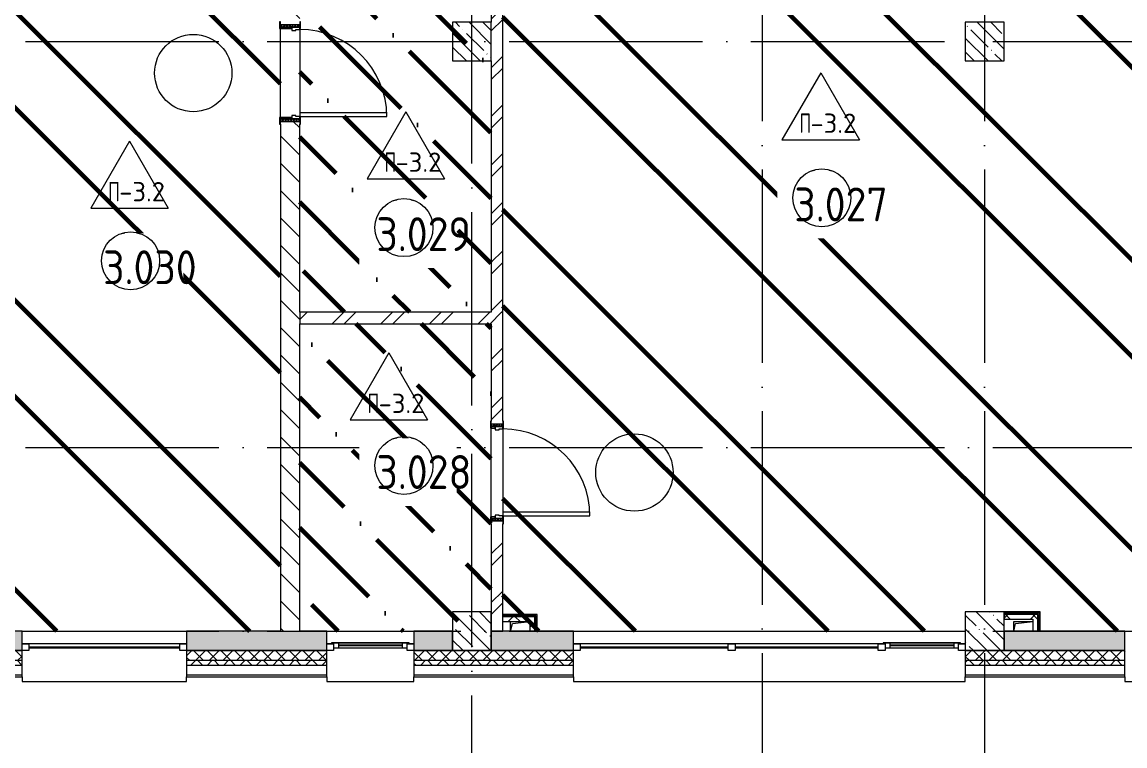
# Model space of a CAD drawing. Header units: millimetres. Extents: x -68946 to 288321, y -402657 to 324925.
# Drawn here: x 98203 to 109603, y -233317 to -225828 of the extents above; entities that cross this region are included whole.
import ezdxf

# ---------------------------------------------------------------- set-up
doc = ezdxf.new("R2010")
doc.units = ezdxf.units.MM
doc.linetypes.add('ADSK_Линия сетки', pattern=[2500, 2000, -250, 0, -250])
for name, color, linetype, lineweight in [('3.4) ПТ-1.2      4 вып', 1, 'Continuous', 60), ('3.4) ПТ-2.15    4 вып', 200, 'Continuous', 60), ('A-AREA-____-IDEN', 250, 'Continuous', 9), ('A-DETL-GENF-OTLN', 250, 'Continuous', 5), ('A-DOOR-____-IDEN', 31, 'Continuous', 9), ('A-DOOR-____-MCUT', 250, 'Continuous', 5), ('A-DOOR-____-OTLN', 250, 'Continuous', 5), ('A-DOOR-FRAM-MCUT', 31, 'Continuous', 5), ('A-DOOR-FRAM-OTLN', 31, 'Continuous', 5), ('A-FLOR-____-IDEN', 11, 'Continuous', 9), ('A-FLOR-____-OTLN', 192, 'Continuous', 9), ('A-GLAZ-____-MCUT', 250, 'Continuous', 9), ('A-GLAZ-____-OTLN', 250, 'Continuous', 5), ('A-WALL-____-MCUT', 250, 'Continuous', 13), ('A-WALL-____-PATT', 250, 'Continuous', 13), ('A-WALL-FNSH-MCUT', 250, 'Continuous', 13), ('I-WALL-____-OTLN', 250, 'Continuous', 9), ('S-COLS-____-MCUT', 250, 'Continuous', 25), ('S-COLS-____-OTLN', 250, 'Continuous', 9), ('S-GRID-____-OTLN', 250, 'Continuous', 9)]:
    doc.layers.add(name, color=color, linetype=linetype, lineweight=lineweight)
doc.styles.add('ISOCPEUR_1', font='isocpeur.ttf', dxfattribs={"width": 0.9, "height": 250})
doc.styles.add('ISOCPEUR_2', font='isocpeur.ttf', dxfattribs={"height": 160})
pattern_1 = [(45, (28052.9, -258555.93), (-251.4472, 251.4472), []), (45, (28052.9, -258174.93), (-251.4472, 251.4472), [])]
pattern_2 = [(135, (28052.9, -258555.93), (-142.5612, -142.5612), []), (135, (28195.47, -258555.93), (-142.5612, -142.5612), [252.016, -50.403, 3.353, -47.05])]
pattern_3 = [(45, (28052.9, -258555.93), (-141.42136, 141.42136), []), (135, (28052.9, -258555.93), (-141.42136, -141.42136), [])]

# ---------------------------------------------------------------- blocks, each defined once
blk = doc.blocks.new('Дверь_СКБ_1Ст_Внутренняя - Д-29л_1000x2100h_Кладовая-42643438-АР1_Маркировочный план 3 этажа секция 2_3')
at = {"layer": 'A-DOOR-____-OTLN'}
h = blk.add_hatch(dxfattribs=at)
h.set_pattern_fill('FP_38', color=256, style=0, pattern_type=2)
h.set_pattern_definition([(135, (1801.41, 164.685), (-14.14214, -14.14214), []), (225, (1801.41, 164.685), (14.14214, -14.14214), [])])
h.paths.add_polyline_path([(512.5, -100), (512.5, 100), (487.5, 100), (487.5, -100)])
at = {"layer": 'A-DOOR-FRAM-OTLN'}
h = blk.add_hatch(dxfattribs=at)
h.set_pattern_fill('FP_39', color=256, style=0, pattern_type=2)
h.set_pattern_definition([(45, (-321.384, 164.685), (-14.1421, 14.1421), []), (135, (-321.384, 164.685), (-14.1421, -14.1421), [])])
h.paths.add_polyline_path([(-462.5, 100), (-487.5, 100), (-487.5, -100), (-462.5, -100)])
at = {"layer": 'A-DOOR-____-MCUT'}
for p, q in [((462.5, 1000), (422.5, 1000)), ((422.5, 1000), (422.5, 100)), ((462.5, 100), (462.5, 1000)), ((422.5, 100), (462.5, 100))]:
    blk.add_line(p, q, dxfattribs=at)
at = {"layer": 'A-DOOR-____-OTLN'}
blk.add_arc((462.5, 100), 900, 90, 180, dxfattribs=at)
at = {"layer": 'A-DOOR-FRAM-MCUT'}
for p, q in [((-447.5, 108), (-517.5, 108)), ((-517.5, 108), (-517.5, 100)), ((-517.5, 100), (-447.5, 100)), ((-462.5, 100), (-487.5, 100)), ((-487.5, 100), (-487.5, -100)), ((-437.5, 100), (-462.5, 100)), ((-462.5, 100), (-462.5, 20)), ((-462.5, -100), (-462.5, 100)), ((-447.5, 100), (-462.5, 100)), ((-462.5, 100), (-462.5, 99)), ((-462.5, 99), (-447.5, 99)), ((-462.5, 20), (-427.5, 20)), ((-447.5, 20), (-462.5, 20)), ((-462.5, 20), (-462.5, -100)), ((-447.5, 100), (-447.5, 108)), ((-447.5, 99), (-447.5, 100)), ((-447.5, -100), (-447.5, 20)), ((-437.5, 60), (-437.5, 100)), ((-427.5, 60), (-437.5, 60)), ((-427.5, 20), (-427.5, 60)), ((462.5, 60), (452.5, 60)), ((452.5, 60), (452.5, 20)), ((452.5, 20), (487.5, 20)), ((462.5, 100), (462.5, 60)), ((487.5, 100), (462.5, 100)), ((542.5, 108), (472.5, 108)), ((472.5, 108), (472.5, 100)), ((487.5, 100), (472.5, 100)), ((472.5, 100), (472.5, 99)), ((472.5, 100), (542.5, 100)), ((472.5, 99), (487.5, 99)), ((487.5, 20), (472.5, 20)), ((472.5, 20), (472.5, -100)), ((487.5, 20), (487.5, 100)), ((512.5, 100), (487.5, 100)), ((487.5, 100), (487.5, -100)), ((487.5, 99), (487.5, 100)), ((487.5, -100), (487.5, 20)), ((512.5, -100), (512.5, 100)), ((542.5, 100), (542.5, 108)), ((-447.5, -100), (-517.5, -100)), ((-517.5, -100), (-517.5, -108)), ((-517.5, -108), (-447.5, -108)), ((-487.5, -100), (-462.5, -100)), ((-462.5, -100), (-447.5, -100)), ((-447.5, -108), (-447.5, -100)), ((472.5, -100), (487.5, -100)), ((542.5, -100), (472.5, -100)), ((472.5, -100), (472.5, -108)), ((472.5, -108), (542.5, -108)), ((487.5, -100), (512.5, -100)), ((542.5, -108), (542.5, -100))]:
    blk.add_line(p, q, dxfattribs=at)
blk = doc.blocks.new('Дверь_СКБ_1Ст_Внутренняя - Д-29л_1000x2100h_Кладовая-42643398-АР1_Маркировочный план 3 этажа секция 2_3')
at = {"layer": 'A-DOOR-____-OTLN'}
h = blk.add_hatch(dxfattribs=at)
h.set_pattern_fill('FP_42', color=256, style=0, pattern_type=2)
h.set_pattern_definition([(135, (1801.41, 124.685), (-14.14214, -14.14214), []), (225, (1801.41, 124.685), (14.14214, -14.14214), [])])
h.paths.add_polyline_path([(512.5, 60), (487.5, 60), (487.5, -60), (512.5, -60)])
at = {"layer": 'A-DOOR-FRAM-OTLN'}
h = blk.add_hatch(dxfattribs=at)
h.set_pattern_fill('FP_43', color=256, style=0, pattern_type=2)
h.set_pattern_definition([(45, (-321.384, 124.685), (-14.1421, 14.1421), []), (135, (-321.384, 124.685), (-14.1421, -14.1421), [])])
h.paths.add_polyline_path([(-462.5, 60), (-487.5, 60), (-487.5, -60), (-462.5, -60)])
at = {"layer": 'A-DOOR-____-MCUT'}
for p, q in [((462.5, 960), (422.5, 960)), ((422.5, 960), (422.5, 60)), ((462.5, 60), (462.5, 960)), ((422.5, 60), (462.5, 60))]:
    blk.add_line(p, q, dxfattribs=at)
at = {"layer": 'A-DOOR-____-OTLN'}
blk.add_arc((462.5, 60), 900, 90, 180, dxfattribs=at)
at = {"layer": 'A-DOOR-FRAM-MCUT'}
for p, q in [((-447.5, 68), (-517.5, 68)), ((-517.5, 68), (-517.5, 60)), ((-517.5, 60), (-447.5, 60)), ((-462.5, 60), (-487.5, 60)), ((-487.5, 60), (-487.5, -60)), ((-437.5, 60), (-462.5, 60)), ((-462.5, 60), (-462.5, -20)), ((-462.5, -60), (-462.5, 60)), ((-447.5, 60), (-462.5, 60)), ((-462.5, 60), (-462.5, 59)), ((-462.5, 59), (-447.5, 59)), ((-447.5, 60), (-447.5, 68)), ((-447.5, 59), (-447.5, 60)), ((-437.5, 20), (-437.5, 60)), ((-427.5, 20), (-437.5, 20)), ((-427.5, -20), (-427.5, 20)), ((462.5, 20), (452.5, 20)), ((452.5, 20), (452.5, -20)), ((462.5, 60), (462.5, 20)), ((487.5, 60), (462.5, 60)), ((542.5, 68), (472.5, 68)), ((472.5, 68), (472.5, 60)), ((487.5, 60), (472.5, 60)), ((472.5, 60), (472.5, 59)), ((472.5, 60), (542.5, 60)), ((472.5, 59), (487.5, 59)), ((487.5, -20), (487.5, 60)), ((512.5, 60), (487.5, 60)), ((487.5, 60), (487.5, -60)), ((487.5, 59), (487.5, 60)), ((512.5, -60), (512.5, 60)), ((542.5, 60), (542.5, 68)), ((-447.5, -60), (-517.5, -60)), ((-517.5, -60), (-517.5, -68)), ((-517.5, -68), (-447.5, -68)), ((-487.5, -60), (-462.5, -60)), ((-462.5, -20), (-427.5, -20)), ((-447.5, -20), (-462.5, -20)), ((-462.5, -20), (-462.5, -60)), ((-462.5, -60), (-447.5, -60)), ((-447.5, -60), (-447.5, -20)), ((-447.5, -68), (-447.5, -60)), ((452.5, -20), (487.5, -20)), ((487.5, -20), (472.5, -20)), ((472.5, -20), (472.5, -60)), ((472.5, -60), (487.5, -60)), ((542.5, -60), (472.5, -60)), ((472.5, -60), (472.5, -68)), ((472.5, -68), (542.5, -68)), ((487.5, -60), (487.5, -20)), ((487.5, -60), (512.5, -60)), ((542.5, -68), (542.5, -60))]:
    blk.add_line(p, q, dxfattribs=at)
blk = doc.blocks.new('WNW_Отлив1 - Отлив_металлический 2-28596055-АР1_Маркировочный план 3 этажа секция 2_3')
at = {"layer": 'A-GLAZ-____-OTLN'}
for p, q in [((450, 320), (-450, 320)), ((-450, 320), (-450, 270)), ((450, 270), (450, 320))]:
    blk.add_line(p, q, dxfattribs=at)
blk = doc.blocks.new('BSC_Колонна _Прямоугольная - 400x400-V134-АР1_Маркировочный план 3 этажа секция 2_3')
at = {"layer": 'S-COLS-____-OTLN', "lineweight": 5}
h = blk.add_hatch(dxfattribs=at)
h.set_pattern_fill('FP_110', color=256, style=0, pattern_type=2)
h.set_pattern_definition([(135, (-74800, -32525), (-142.5612, -142.5612), []), (135, (-74657.44, -32525), (-142.5612, -142.5612), [252.016, -50.403, 3.353, -47.05])])
h.paths.add_polyline_path([(200, -200), (200, 200), (-200, 200), (-200, -200), (15, -200)])
at = {"layer": 'S-COLS-____-MCUT', "lineweight": 5}
for p, q in [((200, 200), (-200, 200)), ((-200, 200), (-200, -200)), ((200, -200), (200, 200)), ((-200, -200), (200, -200))]:
    blk.add_line(p, q, dxfattribs=at)
blk = doc.blocks.new('BSC_Колонна _Прямоугольная - 400x400-V136-АР1_Маркировочный план 3 этажа секция 2_3')
at = {"layer": 'S-COLS-____-OTLN', "lineweight": 5}
h = blk.add_hatch(dxfattribs=at)
h.set_pattern_fill('FP_112', color=256, style=0, pattern_type=2)
h.set_pattern_definition([(135, (-80100, -32525), (-142.5612, -142.5612), []), (135, (-79957.44, -32525), (-142.5612, -142.5612), [252.016, -50.403, 3.353, -47.05])])
h.paths.add_polyline_path([(200, -200), (200, 200), (-200, 200), (-200, -200)])
at = {"layer": 'S-COLS-____-MCUT', "lineweight": 5}
for p, q in [((200, 200), (-200, 200)), ((-200, 200), (-200, -200)), ((200, -200), (200, 200)), ((-200, -200), (200, -200))]:
    blk.add_line(p, q, dxfattribs=at)
blk = doc.blocks.new('Окно_СКБ_3Ст1 - Окно_СКБ_3Ст_4050_ОК15-36323508-АР1_Маркировочный план 3 этажа секция 2_3')
at = {"layer": 'A-GLAZ-____-MCUT'}
for p, q in [((-2025, -195), (-2025, -125)), ((-2025, -125), (-1955, -125)), ((-1955, -195), (-2025, -195)), ((-1955, -195), (-1975, -195)), ((-1975, -195), (-1975, -205)), ((-1975, -205), (-1175, -205)), ((-1175, -205), (-1975, -205)), ((-1955, -125), (-1955, -195)), ((-1195, -155), (-1955, -155)), ((-1955, -155), (-1955, -195)), ((-1905, -205), (-1905, -155)), ((-1245, -205), (-1245, -155)), ((-1195, -195), (-1195, -125)), ((-1195, -125), (-1125, -125)), ((-1195, -195), (-1195, -155)), ((-1125, -195), (-1195, -195)), ((-1175, -195), (-1195, -195)), ((-1175, -205), (-1175, -195)), ((-1125, -125), (-1125, -195)), ((355, -195), (355, -125)), ((355, -125), (425, -125)), ((425, -195), (355, -195)), ((425, -125), (425, -195)), ((1955, -195), (1955, -125)), ((1955, -125), (2025, -125)), ((2025, -195), (1955, -195)), ((2025, -125), (2025, -195))]:
    blk.add_line(p, q, dxfattribs=at)
at = {"layer": 'A-GLAZ-____-MCUT', "lineweight": 5}
for p, q in [((-1905, -175), (-1245, -175)), ((-1245, -185), (-1905, -185)), ((355, -155), (-1125, -155)), ((355, -165), (-1125, -165)), ((1955, -155), (425, -155)), ((1955, -165), (425, -165))]:
    blk.add_line(p, q, dxfattribs=at)
at = {"layer": 'A-GLAZ-____-OTLN'}
for p, q in [((-2025, -195), (-1975, -195)), ((-1175, -195), (2025, -195))]:
    blk.add_line(p, q, dxfattribs=at)
blk = doc.blocks.new('WNW_Отлив1 - Отлив_металлический 2-36323549-АР1_Маркировочный план 3 этажа секция 2_3')
at = {"layer": 'A-GLAZ-____-OTLN'}
for p, q in [((2025, 320), (-2025, 320)), ((-2025, 320), (-2025, 270)), ((2025, 270), (2025, 320))]:
    blk.add_line(p, q, dxfattribs=at)
blk = doc.blocks.new('Окно_СКБ_1Ст1 - 120_Окно_СКБ_1Ст_1700_ОК19Л-29018906-АР1_Маркировочный план 3 этажа секция 2_3')
at = {"layer": 'A-GLAZ-____-MCUT'}
for p, q in [((-850, -195), (-850, -125)), ((-850, -125), (-780, -125)), ((-780, -195), (-850, -195)), ((-780, -125), (-780, -195)), ((780, -195), (780, -125)), ((780, -125), (850, -125)), ((850, -195), (780, -195)), ((850, -125), (850, -195))]:
    blk.add_line(p, q, dxfattribs=at)
at = {"layer": 'A-GLAZ-____-MCUT', "lineweight": 5}
for p, q in [((780, -155), (-780, -155)), ((780, -165), (-780, -165))]:
    blk.add_line(p, q, dxfattribs=at)
at = {"layer": 'A-GLAZ-____-OTLN'}
blk.add_line((-850, -195), (850, -195), dxfattribs=at)
blk = doc.blocks.new('Окно_СКБ_1Ст1 - 120_Окно_СКБ_1Ст_900_ОК3л-29018692-АР1_Маркировочный план 3 этажа секция 2_3')
at = {"layer": 'A-GLAZ-____-MCUT'}
for p, q in [((-450, -195), (-450, -125)), ((-450, -125), (-380, -125)), ((-380, -195), (-450, -195)), ((-380, -195), (-400, -195)), ((-400, -195), (-400, -205)), ((-400, -205), (400, -205)), ((400, -205), (-400, -205)), ((-380, -125), (-380, -195)), ((380, -155), (-380, -155)), ((-380, -155), (-380, -195)), ((-330, -205), (-330, -155)), ((330, -205), (330, -155)), ((380, -195), (380, -125)), ((380, -125), (450, -125)), ((380, -195), (380, -155)), ((450, -195), (380, -195)), ((400, -195), (380, -195)), ((400, -205), (400, -195)), ((450, -125), (450, -195))]:
    blk.add_line(p, q, dxfattribs=at)
at = {"layer": 'A-GLAZ-____-MCUT', "lineweight": 5}
for p, q in [((-330, -175), (330, -175)), ((330, -185), (-330, -185))]:
    blk.add_line(p, q, dxfattribs=at)
at = {"layer": 'A-GLAZ-____-OTLN'}
for p, q in [((-450, -195), (-400, -195)), ((400, -195), (450, -195))]:
    blk.add_line(p, q, dxfattribs=at)
blk = doc.blocks.new('WNW_Отлив1 - Отлив_металлический 2-28595994-АР1_Маркировочный план 3 этажа секция 2_3')
at = {"layer": 'A-GLAZ-____-OTLN'}
for p, q in [((850, 320), (-850, 320)), ((-850, 320), (-850, 270)), ((850, 270), (850, 320))]:
    blk.add_line(p, q, dxfattribs=at)
blk = doc.blocks.new('_Wn_-As_OpeningMEP_floor__Rectangular - _Wn_-As_OpeningMEP_floor__Rectangular-34852155-АР1_Маркировочный план 3 этажа секция 2_3')
at = {"layer": 'A-DETL-GENF-OTLN', "lineweight": 5}
for p, q in [((-100, 0), (-82, 82)), ((-82, 82), (100, 100))]:
    blk.add_line(p, q, dxfattribs=at)
blk = doc.blocks.new('_Wn_-As_OpeningMEP_floor__Rectangular - _Wn_-As_OpeningMEP_floor__Rectangular-V147-АР1_Маркировочный план 3 этажа секция 2_3')
at = {"layer": 'A-DETL-GENF-OTLN', "lineweight": 5}
for p, q in [((-100, 0), (-82, 82)), ((-82, 82), (100, 100))]:
    blk.add_line(p, q, dxfattribs=at)
blk = doc.blocks.new('AAR_СКБ_Марка_Помещения_мал - Номер-28977439-АР1_Маркировочный план 3 этажа секция 2_3')
at = {"layer": 'A-AREA-____-IDEN'}
blk.add_circle((-0.03, 0), 3, dxfattribs=at)
blk = doc.blocks.new('AAR_СКБ_Марка_Перекрытия - Марка пола-17325028-АР1_Маркировочный план 3 этажа секция 2_3')
at = {"layer": 'A-FLOR-____-IDEN'}
for p, q in [((0, 6.93), (-4, 0)), ((0, 6.93), (4, 0)), ((-4, 0), (4, 0))]:
    blk.add_line(p, q, dxfattribs=at)
blk = doc.blocks.new('ADSK_Марка_Дверь - Типоразмер_ADSK_Марка-30565456-АР1_Маркировочный план 3 этажа секция 2_3')
at = {"layer": 'A-DOOR-____-IDEN'}
blk.add_circle((0, 0), 4, dxfattribs=at)

msp = doc.modelspace()

# ---------------------------------------------------------------- hatches: boundary and pattern name
at = {"layer": '3.4) ПТ-1.2      4 вып'}
h = msp.add_hatch(dxfattribs=at)
h.set_pattern_fill('ANSI32', color=256, scale=222, angle=90)
h.paths.add_polyline_path([(100872.9057, -222980.9286), (97552.9057, -222980.9286), (97552.9057, -232130.9286), (100872.9057, -232130.9286)])
h = msp.add_hatch(dxfattribs=at)
h.set_pattern_fill('ANSI32', color=256, scale=222, angle=90)
h.paths.add_polyline_path([(110802.9057, -222980.9286), (103172.9057, -222980.9286), (103172.9057, -232130.9286), (110802.9057, -232130.9286)])
at = {"layer": '3.4) ПТ-2.15    4 вып'}
h = msp.add_hatch(dxfattribs=at)
h.set_pattern_fill('ANSI36', color=256, scale=150, angle=90)
h.paths.add_polyline_path([(103052.9057, -222980.9286), (101072.9057, -222980.9286), (101072.9057, -228830.9292), (103052.9057, -228830.9292)])
h = msp.add_hatch(dxfattribs=at)
h.set_pattern_fill('ANSI36', color=256, scale=150, angle=90)
h.paths.add_polyline_path([(103052.9057, -228950.9292), (101072.9057, -228950.9292), (101072.9057, -232130.9286), (103052.9057, -232130.9286)])
at = {"layer": 'A-WALL-____-PATT', "lineweight": 15}
h = msp.add_hatch(dxfattribs=at)
h.set_pattern_fill('FP_1', color=256, style=0, pattern_type=2)
h.set_pattern_definition([(135, (28052.9, -258555.93), (-141.42136, -141.42136), [])])
h.paths.add_polyline_path([(100872.9057, -232130.9286), (101072.9057, -232130.9286), (101072.9057, -226855.9292), (100872.9057, -226855.9292), (100872.9057, -231253.5602)])
h.paths.add_polyline_path([(101072.9057, -225855.9292), (101072.9057, -222979.8832), (100872.9057, -222979.8832), (100872.9057, -225855.9292)])
h = msp.add_hatch(dxfattribs=at)
h.set_pattern_fill('FP_2', color=256, style=0, pattern_type=2)
h.set_pattern_definition(pattern_1)
h.paths.add_polyline_path([(103172.9057, -228830.9292), (103172.9057, -224355.9292), (103052.9057, -224355.9292), (103052.9057, -228830.9292)])
h.paths.add_polyline_path([(103172.9057, -223355.9292), (103172.9057, -222980.9286), (103052.9057, -222980.9286), (103052.9057, -223355.9292)])
h = msp.add_hatch(dxfattribs=at)
h.set_pattern_fill('FP_2', color=256, style=0, pattern_type=2)
h.set_pattern_definition(pattern_1)
h.paths.add_polyline_path([(101072.9057, -228950.9292), (103172.9057, -228950.9292), (103172.9057, -228830.9292), (101072.9057, -228830.9292)])
h = msp.add_hatch(dxfattribs=at)
h.set_pattern_fill('FP_2', color=256, style=0, pattern_type=2)
h.set_pattern_definition(pattern_1)
h.paths.add_polyline_path([(103172.9057, -232130.9286), (103172.9057, -230987.9292), (103052.9057, -230987.9292), (103052.9057, -232130.9286)])
h.paths.add_polyline_path([(103172.9057, -229987.9292), (103172.9057, -228950.9292), (103052.9057, -228950.9292), (103052.9057, -229987.9292)])
h = msp.add_hatch(dxfattribs=at)
h.set_pattern_fill('FP_52', color=256, style=0, pattern_type=2)
h.set_pattern_definition(pattern_3)
h.paths.add_polyline_path([(103453.1985, -232030.9286), (103502.7189, -232030.9286), (103502.7189, -231980.9286), (103172.9057, -231980.9286), (103172.9057, -232030.9286), (103452.7189, -232030.9286)])
h = msp.add_hatch(dxfattribs=at)
h.set_pattern_fill('FP_52', color=256, style=0, pattern_type=2)
h.set_pattern_definition(pattern_3)
h.paths.add_polyline_path([(108636.7595, -232005.9286), (108702.4261, -232005.9286), (108702.4261, -231955.9286), (108352.9057, -231955.9286), (108352.9057, -232005.9286), (108456.5779, -232005.9286)])
h = msp.add_hatch(dxfattribs=at)
h.set_pattern_fill('FP_52', color=256, style=0, pattern_type=2)
h.set_pattern_definition(pattern_3)
h.paths.add_polyline_path([(103453.1985, -232130.9286), (103502.7189, -232129.9381), (103502.7189, -232030.9286), (103452.7189, -232030.9286), (103452.7189, -232130.9286)])
h = msp.add_hatch(dxfattribs=at)
h.set_pattern_fill('FP_52', color=256, style=0, pattern_type=2)
h.set_pattern_definition(pattern_3)
h.paths.add_polyline_path([(108652.4261, -232130.9286), (108702.4261, -232129.7768), (108702.4261, -232005.9286), (108652.4261, -232005.9286), (108652.4261, -232127.3336)])
h = msp.add_hatch(dxfattribs=at)
h.set_pattern_fill('FP_124', color=256, style=0, pattern_type=2)
h.set_pattern_definition([(50, (28052.9, -258555.93), (364.3679, -31.8783), [38.1, -419.1]), (355, (28052.9, -258555.93), (-70.4859, 382.1133), [30.48, -335.28]), (100.451, (28083.27, -258558.6), (293.885, 350.2334), [32.38, -356.18]), (46.184, (28052.9, -258454.33), (542.1585, -84.0858), [57.15, -628.65]), (96.636, (28098.1, -258461.34), (474.805, 494.8554), [48.57, -534.27]), (351.184, (28052.9, -258454.33), (474.8102, 494.85), [45.72, -502.92]), (21, (28103.7, -258479.73), (303.2285, -204.5305), [38.1, -419.1]), (326, (28103.7, -258479.73), (123.6039, 368.376), [30.48, -335.28]), (71.451, (28128.97, -258496.77), (426.8341, 163.8427), [32.38, -356.18]), (37.5, (28052.9, -258555.93), (6.17665, 169.11015), [16.764, -314.452, 16.764, -323.596, -336.55]), (37.5, (28052.9, -258555.93), (6.17665, 169.11015), [-671.576, 16.764, -319.786]), (7.5, (28052.9, -258555.93), (133.63888, 200.3615), [16.764, -177.292, 16.764, -306.832, -128.27]), (7.5, (28052.9, -258555.93), (133.63888, 200.3615), [-517.652, 16.764, -111.506]), (327.5, (27939.62, -258555.93), (271.18182, -11.45836), [16.764, -110.236, 16.764, -379.476, -525.78]), (327.5, (27939.62, -258555.93), (271.18182, -11.45836), [-523.24, 16.764, -509.016]), (317.5, (27888.82, -258555.93), (296.2585, 50.85285), [16.764, -148.336, 16.764, -246.38, -373.38]), (317.5, (27888.82, -258555.93), (296.2585, 50.85285), [-428.244, 16.764, -356.616])])
h.paths.add_polyline_path([(129212.3031, -232330.9286), (129212.9057, -232330.8689), (129212.9057, -232130.9286), (128202.9057, -232130.9286), (128202.9057, -232330.9286), (128235.0029, -232330.9286)])
h.paths.add_polyline_path([(121602.9057, -232330.9286), (121602.9057, -232130.9286), (120802.9057, -232130.9286), (120802.9057, -232330.9286), (121476.9879, -232330.9286)])
h.paths.add_polyline_path([(126883.3999, -232330.9286), (127302.9057, -232330.8689), (127302.9057, -232130.9286), (126402.9057, -232130.9286), (126402.9057, -232330.9286)])
h.paths.add_polyline_path([(125502.9057, -232330.9286), (125502.9057, -232130.9286), (124952.9057, -232130.9286), (124953.2339, -232330.9286)])
h.paths.add_polyline_path([(124552.7566, -232330.9286), (124552.9057, -232330.8689), (124552.9057, -232130.9286), (124302.9057, -232130.9286), (124302.9057, -232330.9286)])
h.paths.add_polyline_path([(99902.9057, -232330.9286), (101352.9057, -232330.8689), (101352.9057, -232130.9286), (99902.9057, -232130.9286), (99902.9057, -232330.8689)])
h.paths.add_polyline_path([(98202.9057, -232330.9286), (98202.9057, -232130.9286), (97752.9057, -232130.9286), (97753.1742, -232330.9286), (97823.9355, -232330.9286)])
h.paths.add_polyline_path([(117422.179, -232330.9286), (117702.9057, -232330.8689), (117702.9057, -232130.9286), (116902.9057, -232130.9286), (116902.9057, -232330.9286)])
h.paths.add_polyline_path([(118602.9057, -232330.9286), (119502.9057, -232330.8689), (119502.9057, -232130.9286), (118602.9057, -232130.9286), (118602.9057, -232330.8689)])
h.paths.add_polyline_path([(113367.37, -232330.9286), (113802.9057, -232330.8689), (113802.9057, -232130.9286), (112302.9057, -232130.9286), (112302.9057, -232330.9286)])
h.paths.add_polyline_path([(111402.9057, -232330.9286), (111402.9057, -232130.9286), (111202.9057, -232130.9286), (111203.0251, -232330.9286)])
h.paths.add_polyline_path([(110802.7267, -232330.9286), (110802.9057, -232330.8689), (110802.9057, -232130.9286), (110502.9057, -232130.9286), (110502.9057, -232330.9286), (110664.164, -232330.9286)])
h.paths.add_polyline_path([(109602.9057, -232330.9286), (109602.9057, -232130.9286), (108352.9057, -232130.9286), (108352.9057, -232330.9286), (109312.561, -232330.9286)])
h.paths.add_polyline_path([(103902.9057, -232330.9286), (103902.9057, -232130.9286), (103052.9057, -232130.9286), (103052.9057, -232330.9286)])
h.paths.add_polyline_path([(102652.667, -232330.9286), (102652.9057, -232330.8689), (102652.9057, -232130.9286), (102252.9057, -232130.9286), (102252.9057, -232330.9286), (102554.546, -232330.9286)])
h = msp.add_hatch(dxfattribs=at)
h.set_pattern_fill('FP_49', color=256, style=0, pattern_type=2)
h.set_pattern_definition([(45, (28052.91, -258555.93), (-70.71068, 70.71068), []), (135, (28052.91, -258555.93), (-70.71068, -70.71068), [])])
h.paths.add_polyline_path([(131062.9276, -232430.8689), (132652.9063, -232430.8689), (132752.8838, -232330.8689), (128202.9057, -232330.9286), (128202.9057, -232430.8689), (130938.2089, -232430.8689)])
h.paths.add_polyline_path([(125502.9057, -232430.8689), (125502.9057, -232330.9286), (124302.9057, -232330.9286), (124302.9057, -232430.8689)])
h.paths.add_polyline_path([(126883.3999, -232430.8689), (127302.9057, -232430.8689), (127302.3687, -232330.9286), (126402.9057, -232330.9286), (126402.9057, -232430.8689)])
h.paths.add_polyline_path([(118602.9057, -232430.8689), (119502.9057, -232430.8689), (119502.3687, -232330.9286), (118602.9057, -232330.9286)])
h.paths.add_polyline_path([(121602.9057, -232430.8689), (121602.9057, -232330.9286), (120402.9057, -232330.9286), (120402.9057, -232430.8689), (121476.9879, -232430.8689)])
h.paths.add_polyline_path([(117422.179, -232430.8689), (117702.9057, -232430.8689), (117702.9057, -232330.9286), (116502.9057, -232330.9286), (116502.9057, -232430.8689), (116902.9057, -232430.8689)])
h.paths.add_polyline_path([(113367.37, -232430.8689), (113802.9057, -232430.8689), (113802.0107, -232330.9286), (112302.9057, -232330.9286), (112302.9057, -232430.8689)])
h.paths.add_polyline_path([(110664.164, -232430.8689), (111402.9057, -232430.8689), (111402.9057, -232330.9286), (110502.9057, -232330.9286), (110502.9057, -232430.8689)])
h.paths.add_polyline_path([(109602.9057, -232430.8689), (109602.9057, -232330.9286), (107952.9057, -232330.9286), (107952.9057, -232430.8689), (109312.561, -232430.8689)])
h.paths.add_polyline_path([(102554.546, -232430.8689), (103902.9057, -232430.8689), (103902.9057, -232330.9286), (102252.9057, -232330.9286), (102252.9057, -232430.8689)])
h.paths.add_polyline_path([(101202.943, -232430.8689), (101352.9057, -232430.8689), (101352.0405, -232330.9286), (99902.9057, -232330.9286), (99902.9057, -232430.8689)])
h.paths.add_polyline_path([(97302.9356, -232430.8689), (98202.9057, -232430.8689), (98202.9057, -232330.9286), (97252.9057, -232330.9286), (97252.9057, -232430.8689)])
h = msp.add_hatch(dxfattribs=at)
h.set_pattern_fill('FP_48', color=256, style=0, pattern_type=2)
h.set_pattern_definition([(135, (28052.9, -258555.93), (-84.85281, -84.85281), []), (225, (28052.9, -258555.93), (84.85281, -84.85281), [])])
h.paths.add_polyline_path([(132602.9063, -232480.8689), (132652.9063, -232430.8689), (128202.9057, -232430.8689), (128202.9057, -232480.8689), (132502.9063, -232480.8689)])
h.paths.add_polyline_path([(127302.9057, -232480.8689), (127302.9057, -232430.8689), (126402.9057, -232430.8689), (126402.9057, -232480.8689), (126883.3999, -232480.8689)])
h.paths.add_polyline_path([(124952.9057, -232480.8689), (125502.9057, -232480.8689), (125502.9057, -232430.8689), (124302.9057, -232430.8689), (124302.9057, -232480.8689)])
h.paths.add_polyline_path([(120402.9057, -232480.8689), (121602.9057, -232480.8689), (121602.9057, -232430.8689), (120402.9057, -232430.8689)])
h.paths.add_polyline_path([(119502.9057, -232480.8689), (119502.9057, -232430.8689), (118602.9057, -232430.8689), (118602.9057, -232480.8689), (118773.7819, -232480.8689)])
h.paths.add_polyline_path([(117702.9057, -232480.8689), (117702.9057, -232430.8689), (116502.9057, -232430.8689), (116502.9057, -232480.8689), (117422.179, -232480.8689)])
h.paths.add_polyline_path([(112302.9057, -232480.8689), (113802.9057, -232480.8689), (113802.9057, -232430.8689), (112302.9057, -232430.8689), (112302.9057, -232456.0511)])
h.paths.add_polyline_path([(111402.9057, -232480.8689), (111402.9057, -232430.8689), (110502.9057, -232430.8689), (110502.9057, -232480.8689), (110664.164, -232480.8689)])
h.paths.add_polyline_path([(107952.9057, -232480.8689), (109602.9057, -232480.8689), (109602.9057, -232430.8689), (107952.9057, -232430.8689)])
h.paths.add_polyline_path([(102554.546, -232480.8689), (103902.9057, -232480.8689), (103902.9057, -232430.8689), (102252.9057, -232430.8689), (102252.9057, -232480.8689)])
h.paths.add_polyline_path([(101352.9057, -232480.8689), (101352.9057, -232430.8689), (99902.9057, -232430.8689), (99902.9057, -232480.8689), (101202.943, -232480.8689)])
h.paths.add_polyline_path([(97202.9057, -232480.8689), (98202.9057, -232480.8689), (98202.9057, -232430.8689), (97202.9057, -232430.8689)])
at = {"layer": 'S-COLS-____-OTLN', "lineweight": 5}
h = msp.add_hatch(dxfattribs=at)
h.set_pattern_fill('FP_19', color=256, style=0, pattern_type=2)
h.set_pattern_definition(pattern_2)
h.paths.add_polyline_path([(102652.9057, -232330.9286), (103052.9057, -232330.8689), (103052.9057, -231930.9286), (102652.9057, -231930.9286), (102652.9057, -232330.8689)])
h = msp.add_hatch(dxfattribs=at)
h.set_pattern_fill('FP_19', color=256, style=0, pattern_type=2)
h.set_pattern_definition(pattern_2)
h.paths.add_polyline_path([(107952.9057, -232330.9286), (108352.9057, -232330.8689), (108352.9057, -231930.9286), (107952.9057, -231930.9286), (107952.9057, -232330.8689)])

# ---------------------------------------------------------------- linework, layer by layer
at = {"layer": 'A-FLOR-____-OTLN', "lineweight": 5}
for p, q in [((101072.9057, -225905.9292), (101072.9057, -226765.9292)), ((103172.9057, -230037.9292), (103172.9057, -230897.9292)), ((103253.1985, -232130.9286), (103253.1985, -232030.9286)), ((108452.9057, -232130.9286), (108452.9057, -232030.9286)), ((108452.9057, -232030.9286), (108652.4261, -232030.9286))]:
    msp.add_line(p, q, dxfattribs=at)
at = {"layer": 'A-WALL-____-MCUT', "color": 7, "lineweight": 15}
for p, q in [((103052.9057, -224385.9292), (103052.9057, -225830.9286)), ((103172.9057, -229957.9292), (103172.9057, -224385.9292)), ((103052.9057, -226230.9286), (103052.9057, -228830.9292)), ((100872.9057, -226885.9292), (100872.9057, -232130.9286)), ((101072.9057, -228830.9292), (101072.9057, -226885.9292)), ((103052.9057, -228830.9292), (101072.9057, -228830.9292)), ((101072.9057, -228950.9292), (103052.9057, -228950.9292)), ((101072.9057, -232130.9286), (101072.9057, -228950.9292)), ((103052.9057, -228950.9292), (103052.9057, -229957.9292)), ((103052.9057, -231017.9292), (103052.9057, -232130.9292)), ((103172.9057, -232130.9292), (103172.9057, -231017.9292)), ((103502.7189, -231980.9286), (103172.9057, -231980.9286)), ((103502.7189, -232130.9286), (103502.7189, -231980.9286)), ((108352.9057, -231955.9286), (108352.9057, -232005.9286)), ((108702.4261, -231955.9286), (108352.9057, -231955.9286)), ((108702.4261, -232130.9286), (108702.4261, -231955.9286)), ((103172.9057, -232030.9286), (103452.7189, -232030.9286)), ((103452.7189, -232030.9286), (103452.7189, -232130.9286)), ((108352.9057, -232005.9286), (108652.4261, -232005.9286)), ((108652.4261, -232005.9286), (108652.4261, -232130.9286)), ((98202.9057, -232130.9286), (97752.9057, -232130.9286)), ((98202.9057, -232330.9286), (98202.9057, -232130.9286)), ((100872.9057, -232130.9286), (99902.9057, -232130.9286)), ((99902.9057, -232130.9286), (99902.9057, -232330.9286)), ((101352.9057, -232130.9286), (101072.9057, -232130.9286)), ((101352.9057, -232330.9286), (101352.9057, -232130.9286)), ((102652.9057, -232130.9286), (102252.9057, -232130.9286)), ((102252.9057, -232130.9286), (102252.9057, -232330.9286)), ((103902.9057, -232130.9286), (103052.9057, -232130.9286)), ((103052.9057, -232130.9292), (103172.9057, -232130.9292)), ((103902.9057, -232330.9286), (103902.9057, -232130.9286)), ((109602.9057, -232130.9286), (108352.9057, -232130.9286)), ((109602.9057, -232330.9286), (109602.9057, -232130.9286)), ((98202.9057, -232330.8689), (97752.9057, -232330.8689)), ((97752.9057, -232330.9286), (98202.9057, -232330.9286)), ((101352.9057, -232330.8689), (99902.9057, -232330.8689)), ((99902.9057, -232330.9286), (101352.9057, -232330.9286)), ((102652.9057, -232330.8689), (102252.9057, -232330.8689)), ((102252.9057, -232330.9286), (102652.9057, -232330.9286)), ((103902.9057, -232330.8689), (103052.9057, -232330.8689)), ((103052.9057, -232330.9286), (103902.9057, -232330.9286)), ((109602.9057, -232330.8689), (108352.9057, -232330.8689)), ((108352.9057, -232330.9286), (109602.9057, -232330.9286)), ((97252.9057, -232430.8689), (98202.9057, -232430.8689)), ((98202.9057, -232480.8689), (98202.9057, -232430.8689)), ((99902.9057, -232430.8689), (99902.9057, -232480.8689)), ((99902.9057, -232430.8689), (101352.9057, -232430.8689)), ((101352.9057, -232480.8689), (101352.9057, -232430.8689)), ((102252.9057, -232430.8689), (102252.9057, -232480.8689)), ((102252.9057, -232430.8689), (103902.9057, -232430.8689)), ((103902.9057, -232480.8689), (103902.9057, -232430.8689)), ((107952.9057, -232430.8689), (107952.9057, -232480.8689)), ((107952.9057, -232430.8689), (109602.9057, -232430.8689)), ((109602.9057, -232480.8689), (109602.9057, -232430.8689)), ((97202.9057, -232480.8689), (98202.9057, -232480.8689)), ((99902.9057, -232480.8689), (101352.9057, -232480.8689)), ((102252.9057, -232480.8689), (103902.9057, -232480.8689)), ((107952.9057, -232480.8689), (109602.9057, -232480.8689))]:
    msp.add_line(p, q, dxfattribs=at)
at = {"layer": 'A-WALL-____-MCUT', "lineweight": 15}
for p, q in [((101072.9057, -228830.9292), (101072.9057, -228950.9292)), ((103515.2189, -231968.4286), (103172.9057, -231968.4286)), ((103515.2189, -232130.9286), (103515.2189, -231968.4286)), ((108714.9261, -231943.4286), (108352.9057, -231943.4286)), ((108714.9261, -232130.9286), (108714.9261, -231943.4286)), ((100872.9057, -232130.9286), (101072.9057, -232130.9286)), ((102652.9057, -232330.9286), (102652.9057, -232130.9286)), ((103052.9057, -232130.9286), (103052.9057, -232330.9286)), ((108352.9057, -232130.9286), (108352.9057, -232330.9286)), ((97102.9057, -232580.8689), (98202.9057, -232580.8689)), ((99902.9057, -232580.8689), (101352.9057, -232580.8689)), ((102252.9057, -232580.8689), (103902.9057, -232580.8689)), ((107952.9057, -232580.8689), (109602.9057, -232580.8689))]:
    msp.add_line(p, q, dxfattribs=at)
at = {"layer": 'A-WALL-____-MCUT', "color": 10, "lineweight": 15}
for p, q in [((98202.9057, -232430.8689), (98202.9057, -232330.9286)), ((99902.9057, -232330.9286), (99902.9057, -232430.8689)), ((101352.9057, -232430.8689), (101352.9057, -232330.9286)), ((102252.9057, -232330.9286), (102252.9057, -232430.8689)), ((103052.9057, -232330.8689), (102652.9057, -232330.8689)), ((103902.9057, -232430.8689), (103902.9057, -232330.9286)), ((108352.9057, -232330.8689), (107952.9057, -232330.8689)), ((107952.9057, -232330.8689), (107952.9057, -232430.8689)), ((109602.9057, -232430.8689), (109602.9057, -232330.9286)), ((98202.9057, -232580.8689), (98202.9057, -232480.8689)), ((99902.9057, -232480.8689), (99902.9057, -232580.8689)), ((101352.9057, -232580.8689), (101352.9057, -232480.8689)), ((102252.9057, -232480.8689), (102252.9057, -232580.8689)), ((103902.9057, -232580.8689), (103902.9057, -232480.8689)), ((107952.9057, -232480.8689), (107952.9057, -232580.8689)), ((109602.9057, -232580.8689), (109602.9057, -232480.8689))]:
    msp.add_line(p, q, dxfattribs=at)
at = {"layer": 'A-WALL-FNSH-MCUT', "lineweight": 15}
for p, q in [((103527.7189, -231955.9286), (103172.9057, -231955.9286)), ((103527.7189, -232130.9286), (103527.7189, -231955.9286)), ((108727.4261, -231930.9286), (108352.9057, -231930.9286)), ((108352.9057, -231930.9286), (108352.9057, -231955.9286)), ((108727.4261, -232130.9286), (108727.4261, -231930.9286)), ((97082.9057, -232600.8689), (98202.9057, -232600.8689)), ((98202.9057, -232600.8689), (98202.9057, -232580.8689)), ((99902.9057, -232580.8689), (99902.9057, -232600.8689)), ((99902.9057, -232600.8689), (101352.9057, -232600.8689)), ((101352.9057, -232600.8689), (101352.9057, -232580.8689)), ((102252.9057, -232580.8689), (102252.9057, -232600.8689)), ((102252.9057, -232600.8689), (103902.9057, -232600.8689)), ((103902.9057, -232600.8689), (103902.9057, -232580.8689)), ((107952.9057, -232580.8689), (107952.9057, -232600.8689)), ((107952.9057, -232600.8689), (109602.9057, -232600.8689)), ((109602.9057, -232600.8689), (109602.9057, -232580.8689))]:
    msp.add_line(p, q, dxfattribs=at)
at = {"layer": 'I-WALL-____-OTLN', "lineweight": 15}
for p, q in [((100872.9057, -226815.9292), (100872.9057, -225895.9292)), ((101072.9057, -225905.9292), (101072.9057, -226765.9292)), ((103052.9057, -230947.9292), (103052.9057, -230027.9292)), ((103172.9057, -230037.9292), (103172.9057, -230897.9292)), ((98202.9057, -232130.9286), (99902.9057, -232130.9286)), ((101352.9057, -232130.9286), (102252.9057, -232130.9286)), ((103902.9057, -232130.9286), (107952.9057, -232130.9286)), ((109602.9057, -232130.9286), (110502.9057, -232130.9286))]:
    msp.add_line(p, q, dxfattribs=at)
at = {"layer": 'S-COLS-____-MCUT', "lineweight": 5}
for p, q in [((103052.9057, -231930.9286), (102652.9057, -231930.9286)), ((102652.9057, -231930.9286), (102652.9057, -232130.9286)), ((103052.9057, -232130.9286), (103052.9057, -231930.9286)), ((108352.9057, -231930.9286), (107952.9057, -231930.9286)), ((107952.9057, -231930.9286), (107952.9057, -232330.9286)), ((108352.9057, -232130.9286), (108352.9057, -231930.9286)), ((102652.9057, -232330.9286), (103052.9057, -232330.9286)), ((107952.9057, -232330.9286), (108352.9057, -232330.9286))]:
    msp.add_line(p, q, dxfattribs=at)
at = {"layer": 'S-COLS-____-OTLN', "lineweight": 5}
for p, q in [((102652.9057, -232130.9286), (102652.9057, -232330.9286)), ((103052.9057, -232330.9286), (103052.9057, -232130.9286)), ((108352.9057, -232330.9286), (108352.9057, -232130.9286))]:
    msp.add_line(p, q, dxfattribs=at)
at = {"layer": 'S-GRID-____-OTLN', "linetype": 'ADSK_Линия сетки'}
for p, q in [((102852.9057, -262294.7685), (102852.9057, -197353.9241)), ((105852.9057, -197353.9241), (105852.9057, -262294.7685)), ((108152.9057, -197353.9241), (108152.9057, -262294.7685)), ((93236.8325, -226030.9286), (181748.3453, -226030.9286)), ((93236.8325, -230230.9286), (181748.3453, -230230.9286)), ((93236.8325, -232130.9286), (181888.5828, -232130.9286))]:
    msp.add_line(p, q, dxfattribs=at)

# ---------------------------------------------------------------- block references
at = {"layer": 'A-DOOR-____-IDEN', "xscale": 99.99999999999993, "yscale": 99.99999999999993, "zscale": 99.99999999999993}
for p in [(99972.9057, -226355.9292), (104532.3417, -230487.9292)]:
    msp.add_blockref('ADSK_Марка_Дверь - Типоразмер_ADSK_Марка-30565456-АР1_Маркировочный план 3 этажа секция 2_3', p, dxfattribs=at)
at = {"layer": 'A-DOOR-____-OTLN'}
for name, p, rotation in [('Дверь_СКБ_1Ст_Внутренняя - Д-29л_1000x2100h_Кладовая-42643438-АР1_Маркировочный план 3 этажа секция 2_3', (100972.9057, -226343.4292), 269.9999999999999), ('Дверь_СКБ_1Ст_Внутренняя - Д-29л_1000x2100h_Кладовая-42643398-АР1_Маркировочный план 3 этажа секция 2_3', (103112.9057, -230475.4292), 269.9999999999998)]:
    msp.add_blockref(name, p, dxfattribs=dict(at, rotation=rotation))
at = {"layer": 'A-FLOR-____-IDEN', "xscale": 99.99999999999993, "yscale": 99.99999999999993, "zscale": 99.99999999999993}
for p in [(106458.067, -227046.4538), (102169.2682, -227449.0981), (99312.9057, -227754.3516), (101993.8761, -229944.1669)]:
    msp.add_blockref('AAR_СКБ_Марка_Перекрытия - Марка пола-17325028-АР1_Маркировочный план 3 этажа секция 2_3', p, dxfattribs=at)
at = {"layer": 'A-GLAZ-____-OTLN'}
for name, p in [('_Wn_-As_OpeningMEP_floor__Rectangular - _Wn_-As_OpeningMEP_floor__Rectangular-34852155-АР1_Маркировочный план 3 этажа секция 2_3', (103353.1985, -232130.9286)), ('_Wn_-As_OpeningMEP_floor__Rectangular - _Wn_-As_OpeningMEP_floor__Rectangular-V147-АР1_Маркировочный план 3 этажа секция 2_3', (108552.9057, -232130.9286))]:
    msp.add_blockref(name, p, dxfattribs=at)
at = {"layer": 'A-GLAZ-____-OTLN', "rotation": 180}
for name, p in [('Окно_СКБ_1Ст1 - 120_Окно_СКБ_1Ст_1700_ОК19Л-29018906-АР1_Маркировочный план 3 этажа секция 2_3', (99052.9057, -232455.8689)), ('Окно_СКБ_1Ст1 - 120_Окно_СКБ_1Ст_900_ОК3л-29018692-АР1_Маркировочный план 3 этажа секция 2_3', (101802.9057, -232455.8689)), ('Окно_СКБ_3Ст1 - Окно_СКБ_3Ст_4050_ОК15-36323508-АР1_Маркировочный план 3 этажа секция 2_3', (105927.9057, -232455.8689)), ('WNW_Отлив1 - Отлив_металлический 2-28595994-АР1_Маркировочный план 3 этажа секция 2_3', (99052.9057, -232330.8689)), ('WNW_Отлив1 - Отлив_металлический 2-28596055-АР1_Маркировочный план 3 этажа секция 2_3', (101802.9057, -232330.8689)), ('WNW_Отлив1 - Отлив_металлический 2-36323549-АР1_Маркировочный план 3 этажа секция 2_3', (105927.9057, -232330.8689)), ('WNW_Отлив1 - Отлив_металлический 2-28596055-АР1_Маркировочный план 3 этажа секция 2_3', (110052.9057, -232330.8689))]:
    msp.add_blockref(name, p, dxfattribs=at)
at = {"layer": 'S-COLS-____-OTLN', "lineweight": 5}
for name, p in [('BSC_Колонна _Прямоугольная - 400x400-V134-АР1_Маркировочный план 3 этажа секция 2_3', (102852.9057, -226030.9286)), ('BSC_Колонна _Прямоугольная - 400x400-V136-АР1_Маркировочный план 3 этажа секция 2_3', (108152.9057, -226030.9286))]:
    msp.add_blockref(name, p, dxfattribs=at)

# ---------------------------------------------------------------- texts
at = {"layer": 'A-FLOR-____-IDEN', "char_height": 200, "attachment_point": 1, "style": 'ISOCPEUR_2'}
for s, insert, width in [('\\fISOCPEUR|b0|i0|c204|p34|;\\W.7;П', (106236.732, -226775.068), 140.295312), ('-3.2', (106352.4872, -226775.068), 420.885937), ('\\fISOCPEUR|b0|i0|c204|p34|;\\W.7;П', (101947.9333, -227177.7123), 140.295312), ('-3.2', (102063.6885, -227177.7123), 420.885937), ('\\fISOCPEUR|b0|i0|c204|p34|;\\W.7;П', (99091.5708, -227482.9658), 140.295312), ('-3.2', (99207.326, -227482.9658), 420.885937), ('\\fISOCPEUR|b0|i0|c204|p34|;\\W.7;П', (101772.5412, -229672.7811), 140.295312), ('-3.2', (101888.2964, -229672.7811), 420.885937)]:
    msp.add_mtext(s, dxfattribs=dict(at, insert=insert, width=width))

# ---------------------------------------------------------------- next in the draw order: texts
at = {"layer": 'A-AREA-____-IDEN', "char_height": 350, "width": 654.177, "attachment_point": 1, "style": 'ISOCPEUR_1', "bg_fill": 3, "box_fill_scale": 1.5, "bg_fill_color": 256, "bg_fill_transparency": 0}
for s, insert in [('3.027', (106184.9711, -227539.9657)), ('3.029', (101865.3496, -227847.6079)), ('3.030', (99040.2395, -228190.1597)), ('3.028', (101865.3496, -230308.2064))]:
    msp.add_mtext(s, dxfattribs=dict(at, insert=insert))

# ---------------------------------------------------------------- next in the draw order: block references
at = {"layer": 'A-AREA-____-IDEN', "xscale": 99.99999999999993, "yscale": 99.99999999999993, "zscale": 99.99999999999993}
for p in [(106472.8715, -227647.4513), (102153.2499, -227955.0934), (99328.1398, -228297.6452), (102153.2499, -230415.6919)]:
    msp.add_blockref('AAR_СКБ_Марка_Помещения_мал - Номер-28977439-АР1_Маркировочный план 3 этажа секция 2_3', p, dxfattribs=at)

doc.saveas('drawing.dxf')
